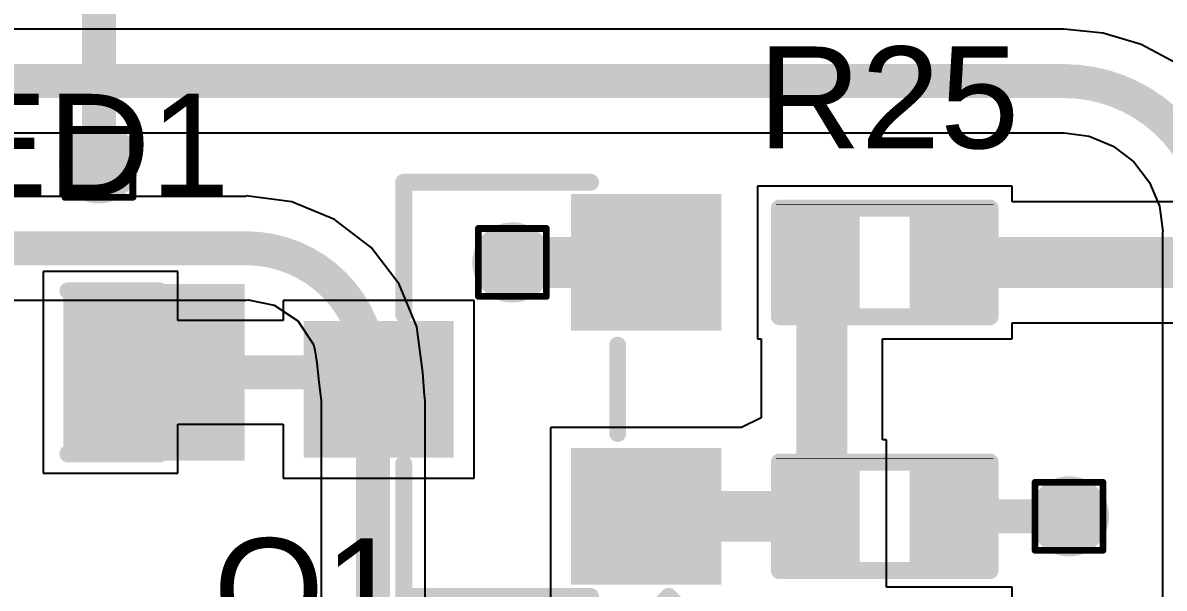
# Model space of a CAD drawing. Header units: inches. Extents: x -40 to 219, y 2 to 133.
# Drawn here: x 32.01 to 40.55, y 51.21 to 55.44 of the extents above; entities that cross this region are included whole.
import ezdxf

# ---------------------------------------------------------------- set-up
doc = ezdxf.new("R2010")
doc.units = ezdxf.units.IN
for name, color, linetype in [('Bottom Layer', 5, 'Continuous'), ('Drill Drawing', 1, 'Continuous'), ('Top Layer', 1, 'Continuous'), ('Top Overlay', 2, 'Continuous'), ('Top Paste', 8, 'Continuous'), ('Top Solder', 216, 'Continuous'), ('Via Holes', 16, 'Continuous')]:
    doc.layers.add(name, color=color, linetype=linetype)
doc.styles.add('Arial', font='', dxfattribs={"height": 0.2})
doc.styles.get('Arial').set_extended_font_data('Arial')

# ---------------------------------------------------------------- blocks, each defined once
blk = doc.blocks.new('R___0402_90')
at = {"layer": 'Top Layer'}
for points in [[(-0.6985, -0.3175), (-0.6985, 0.3175), (-0.2413, 0.3175), (-0.2413, -0.3175)], [(0.2413, -0.3175), (0.2413, 0.3175), (0.6985, 0.3175), (0.6985, -0.3175)]]:
    blk.add_hatch(color=1, dxfattribs=at).paths.add_polyline_path(points)
at = {"layer": 'Top Paste'}
for points in [[(-0.6985, -0.3175), (-0.6985, 0.3175), (-0.2413, 0.3175), (-0.2413, -0.3175)], [(0.2413, -0.3175), (0.2413, 0.3175), (0.6985, 0.3175), (0.6985, -0.3175)]]:
    blk.add_hatch(color=8, dxfattribs=at).paths.add_polyline_path(points)
at = {"layer": 'Top Solder'}
for points in [[(-0.7535, -0.3725), (-0.7535, 0.3725), (-0.1863, 0.3725), (-0.1863, -0.3725)], [(0.1863, -0.3725), (0.1863, 0.3725), (0.7535, 0.3725), (0.7535, -0.3725)]]:
    blk.add_hatch(color=216, dxfattribs=at).paths.add_polyline_path(points)
at = {"layer": 'Top Overlay'}
for points in [[(-0.7874, 0.4064, 0.127, 0.127, 0), (-0.7874, -0.4064, 0.127, 0.127, 0)], [(0.7874, 0.4064, 0.127, 0.127, 0), (-0.7874, 0.4064, 0.127, 0.127, 0)], [(0.7874, 0.4064, 0.127, 0.127, 0), (0.7874, -0.4064, 0.127, 0.127, 0)], [(0.7874, -0.4064, 0.127, 0.127, 0), (-0.7874, -0.4064, 0.127, 0.127, 0)], [(0.8128, -0.4318, 0.00323, 0.00323, 0), (-0.8128, -0.4318, 0.00323, 0.00323, 0)]]:
    blk.add_lwpolyline(points, format="xyseb", dxfattribs=at)
for points in [[(-0.8191, 0.4064, 0.0635, 0.0635, 1), (-0.7556, 0.4064, 0.0635, 0.0635, 1)], [(-0.8191, 0.4064, 0.0635, 0.0635, 1), (-0.7556, 0.4064, 0.0635, 0.0635, 1)], [(0.7556, 0.4064, 0.0635, 0.0635, 1), (0.8191, 0.4064, 0.0635, 0.0635, 1)], [(0.7556, 0.4064, 0.0635, 0.0635, 1), (0.8191, 0.4064, 0.0635, 0.0635, 1)], [(-0.8191, -0.4064, 0.0635, 0.0635, 1), (-0.7556, -0.4064, 0.0635, 0.0635, 1)], [(-0.8191, -0.4064, 0.0635, 0.0635, 1), (-0.7556, -0.4064, 0.0635, 0.0635, 1)], [(0.7556, -0.4064, 0.0635, 0.0635, 1), (0.8191, -0.4064, 0.0635, 0.0635, 1)], [(0.7556, -0.4064, 0.0635, 0.0635, 1), (0.8191, -0.4064, 0.0635, 0.0635, 1)], [(-0.8136, -0.4318, 0.00161, 0.00161, 1), (-0.812, -0.4318, 0.00161, 0.00161, 1)], [(0.812, -0.4318, 0.00161, 0.00161, 1), (0.8136, -0.4318, 0.00161, 0.00161, 1)]]:
    blk.add_lwpolyline(points, format="xyseb", close=True, dxfattribs=at)
blk = doc.blocks.new('R___0402_91')
at = {"layer": 'Top Layer'}
for points in [[(-0.6985, -0.3175), (-0.6985, 0.3175), (-0.2413, 0.3175), (-0.2413, -0.3175)], [(0.2413, -0.3175), (0.2413, 0.3175), (0.6985, 0.3175), (0.6985, -0.3175)]]:
    blk.add_hatch(color=1, dxfattribs=at).paths.add_polyline_path(points)
at = {"layer": 'Top Paste'}
for points in [[(-0.6985, -0.3175), (-0.6985, 0.3175), (-0.2413, 0.3175), (-0.2413, -0.3175)], [(0.2413, -0.3175), (0.2413, 0.3175), (0.6985, 0.3175), (0.6985, -0.3175)]]:
    blk.add_hatch(color=8, dxfattribs=at).paths.add_polyline_path(points)
at = {"layer": 'Top Solder'}
for points in [[(-0.7535, -0.3725), (-0.7535, 0.3725), (-0.1863, 0.3725), (-0.1863, -0.3725)], [(0.1863, -0.3725), (0.1863, 0.3725), (0.7535, 0.3725), (0.7535, -0.3725)]]:
    blk.add_hatch(color=216, dxfattribs=at).paths.add_polyline_path(points)
at = {"layer": 'Top Overlay'}
for points in [[(0.7874, 0.4064, 0.127, 0.127, 0), (-0.7874, 0.4064, 0.127, 0.127, 0)], [(-0.7874, 0.4064, 0.127, 0.127, 0), (-0.7874, -0.4064, 0.127, 0.127, 0)], [(0.7874, 0.4064, 0.127, 0.127, 0), (0.7874, -0.4064, 0.127, 0.127, 0)], [(0.7874, -0.4064, 0.127, 0.127, 0), (-0.7874, -0.4064, 0.127, 0.127, 0)], [(0.8128, -0.4318, 0.00323, 0.00323, 0), (-0.8128, -0.4318, 0.00323, 0.00323, 0)]]:
    blk.add_lwpolyline(points, format="xyseb", dxfattribs=at)
for points in [[(-0.8191, 0.4064, 0.0635, 0.0635, 1), (-0.7556, 0.4064, 0.0635, 0.0635, 1)], [(-0.8191, 0.4064, 0.0635, 0.0635, 1), (-0.7556, 0.4064, 0.0635, 0.0635, 1)], [(0.7556, 0.4064, 0.0635, 0.0635, 1), (0.8191, 0.4064, 0.0635, 0.0635, 1)], [(0.7556, 0.4064, 0.0635, 0.0635, 1), (0.8191, 0.4064, 0.0635, 0.0635, 1)], [(-0.8191, -0.4064, 0.0635, 0.0635, 1), (-0.7556, -0.4064, 0.0635, 0.0635, 1)], [(-0.8191, -0.4064, 0.0635, 0.0635, 1), (-0.7556, -0.4064, 0.0635, 0.0635, 1)], [(0.7556, -0.4064, 0.0635, 0.0635, 1), (0.8191, -0.4064, 0.0635, 0.0635, 1)], [(0.7556, -0.4064, 0.0635, 0.0635, 1), (0.8191, -0.4064, 0.0635, 0.0635, 1)], [(-0.8136, -0.4318, 0.00161, 0.00161, 1), (-0.812, -0.4318, 0.00161, 0.00161, 1)], [(0.812, -0.4318, 0.00161, 0.00161, 1), (0.8136, -0.4318, 0.00161, 0.00161, 1)]]:
    blk.add_lwpolyline(points, format="xyseb", close=True, dxfattribs=at)
blk = doc.blocks.new('SOT_23_135')
at = {"layer": 'Top Layer'}
for points in [[(-0.41, 1.46), (0.41, 1.46), (0.41, 0.54), (-0.41, 0.54)], [(-1.36, -0.54), (-0.54, -0.54), (-0.54, -1.46), (-1.36, -1.46)], [(0.54, -0.54), (1.36, -0.54), (1.36, -1.46), (0.54, -1.46)]]:
    blk.add_hatch(color=1, dxfattribs=at).paths.add_polyline_path(points)
at = {"layer": 'Top Paste'}
for points in [[(-0.41, 1.46), (0.41, 1.46), (0.41, 0.54), (-0.41, 0.54)], [(-1.36, -0.54), (-0.54, -0.54), (-0.54, -1.46), (-1.36, -1.46)], [(0.54, -0.54), (1.36, -0.54), (1.36, -1.46), (0.54, -1.46)]]:
    blk.add_hatch(color=8, dxfattribs=at).paths.add_polyline_path(points)
at = {"layer": 'Top Solder'}
for points in [[(-0.5116, 1.5616), (0.5116, 1.5616), (0.5116, 0.4384), (-0.5116, 0.4384)], [(-1.4616, -0.4384), (-0.4384, -0.4384), (-0.4384, -1.5616), (-1.4616, -1.5616)], [(0.4384, -0.4384), (1.4616, -0.4384), (1.4616, -1.5616), (0.4384, -1.5616)]]:
    blk.add_hatch(color=216, dxfattribs=at).paths.add_polyline_path(points)
at = {"layer": 'Top Overlay'}
for points in [[(-1.5494, 0.8128, 0.127, 0.127, 0), (-1.5494, -0.5842, 0.127, 0.127, 0)], [(-1.5494, 0.8128, 0.127, 0.127, 0), (-0.5588, 0.8128, 0.127, 0.127, 0)], [(0.5588, 0.8128, 0.127, 0.127, 0), (1.5494, 0.8128, 0.127, 0.127, 0)], [(1.5494, 0.8128, 0.127, 0.127, 0), (1.5494, -0.5842, 0.127, 0.127, 0)], [(-0.3302, -0.7874, 0.127, 0.127, 0), (0.3302, -0.7874, 0.127, 0.127, 0)], [(-1.6764, -1.0414, 0.127, 0.127, 0), (-1.5494, -1.1684, 0.127, 0.127, 0)], [(-1.6764, -1.0414, 0.127, 0.127, 0), (-1.6764, -1.2954, 0.127, 0.127, 0)], [(-1.5494, -1.1684, 0.127, 0.127, 0), (-1.6764, -1.2954, 0.127, 0.127, 0)]]:
    blk.add_lwpolyline(points, format="xyseb", dxfattribs=at)
for points in [[(-1.5812, 0.8128, 0.0635, 0.0635, 1), (-1.5176, 0.8128, 0.0635, 0.0635, 1)], [(-1.5812, 0.8128, 0.0635, 0.0635, 1), (-1.5176, 0.8128, 0.0635, 0.0635, 1)], [(-0.5905, 0.8128, 0.0635, 0.0635, 1), (-0.5271, 0.8128, 0.0635, 0.0635, 1)], [(0.5271, 0.8128, 0.0635, 0.0635, 1), (0.5905, 0.8128, 0.0635, 0.0635, 1)], [(1.5176, 0.8128, 0.0635, 0.0635, 1), (1.5812, 0.8128, 0.0635, 0.0635, 1)], [(1.5176, 0.8128, 0.0635, 0.0635, 1), (1.5812, 0.8128, 0.0635, 0.0635, 1)], [(-1.5812, -0.5842, 0.0635, 0.0635, 1), (-1.5176, -0.5842, 0.0635, 0.0635, 1)], [(1.5176, -0.5842, 0.0635, 0.0635, 1), (1.5812, -0.5842, 0.0635, 0.0635, 1)], [(-0.3619, -0.7874, 0.0635, 0.0635, 1), (-0.2984, -0.7874, 0.0635, 0.0635, 1)], [(0.2984, -0.7874, 0.0635, 0.0635, 1), (0.3619, -0.7874, 0.0635, 0.0635, 1)], [(-1.7082, -1.0414, 0.0635, 0.0635, 1), (-1.6446, -1.0414, 0.0635, 0.0635, 1)], [(-1.7082, -1.0414, 0.0635, 0.0635, 1), (-1.6446, -1.0414, 0.0635, 0.0635, 1)], [(-1.5812, -1.1684, 0.0635, 0.0635, 1), (-1.5176, -1.1684, 0.0635, 0.0635, 1)], [(-1.5812, -1.1684, 0.0635, 0.0635, 1), (-1.5176, -1.1684, 0.0635, 0.0635, 1)], [(-1.7082, -1.2954, 0.0635, 0.0635, 1), (-1.6446, -1.2954, 0.0635, 0.0635, 1)], [(-1.7082, -1.2954, 0.0635, 0.0635, 1), (-1.6446, -1.2954, 0.0635, 0.0635, 1)]]:
    blk.add_lwpolyline(points, format="xyseb", close=True, dxfattribs=at)
blk = doc.blocks.new('LED_0603_144')
at = {"layer": 'Top Layer'}
for points in [[(-1, 0.5), (-0.5, 0.5), (-0.5, -0.5), (-1, -0.5)], [(0.5, 0.5), (1, 0.5), (1, -0.5), (0.5, -0.5)]]:
    blk.add_hatch(color=1, dxfattribs=at).paths.add_polyline_path(points)
at = {"layer": 'Top Overlay'}
blk.add_hatch(color=2, dxfattribs=at).paths.add_polyline_path([(1.1176, -0.6604), (1.7526, -0.6604), (1.7526, 0.6604), (1.1176, 0.6604)])
at = {"layer": 'Top Paste'}
for points in [[(-1, 0.5), (-0.5, 0.5), (-0.5, -0.5), (-1, -0.5)], [(0.5, 0.5), (1, 0.5), (1, -0.5), (0.5, -0.5)]]:
    blk.add_hatch(color=8, dxfattribs=at).paths.add_polyline_path(points)
at = {"layer": 'Top Solder'}
for points in [[(-1.1016, 0.6016), (-0.3984, 0.6016), (-0.3984, -0.6016), (-1.1016, -0.6016)], [(0.3984, 0.6016), (1.1016, 0.6016), (1.1016, -0.6016), (0.3984, -0.6016)]]:
    blk.add_hatch(color=216, dxfattribs=at).paths.add_polyline_path(points)
at = {"layer": 'Top Overlay'}
for points in [[(-1.1176, -0.6096, 0.127, 0.127, 0), (-1.1176, 0.6096, 0.127, 0.127, 0)], [(-1.1176, 0.6096, 0.127, 0.127, 0), (-0.4318, 0.6096, 0.127, 0.127, 0)], [(0.4318, 0.6096, 0.127, 0.127, 0), (1.1176, 0.6096, 0.127, 0.127, 0)], [(1.1176, -0.6096, 0.127, 0.127, 0), (1.1176, 0.6096, 0.127, 0.127, 0)], [(-1.1176, -0.6096, 0.127, 0.127, 0), (-0.4318, -0.6096, 0.127, 0.127, 0)], [(0.4318, -0.6096, 0.127, 0.127, 0), (1.1176, -0.6096, 0.127, 0.127, 0)]]:
    blk.add_lwpolyline(points, format="xyseb", dxfattribs=at)
for points in [[(-1.1493, 0.6096, 0.0635, 0.0635, 1), (-1.0858, 0.6096, 0.0635, 0.0635, 1)], [(-1.1493, 0.6096, 0.0635, 0.0635, 1), (-1.0858, 0.6096, 0.0635, 0.0635, 1)], [(-0.4636, 0.6096, 0.0635, 0.0635, 1), (-0.4001, 0.6096, 0.0635, 0.0635, 1)], [(0.4001, 0.6096, 0.0635, 0.0635, 1), (0.4636, 0.6096, 0.0635, 0.0635, 1)], [(1.0859, 0.6096, 0.0635, 0.0635, 1), (1.1494, 0.6096, 0.0635, 0.0635, 1)], [(1.0859, 0.6096, 0.0635, 0.0635, 1), (1.1494, 0.6096, 0.0635, 0.0635, 1)], [(-1.1494, -0.6096, 0.0635, 0.0635, 1), (-1.0858, -0.6096, 0.0635, 0.0635, 1)], [(-1.1494, -0.6096, 0.0635, 0.0635, 1), (-1.0858, -0.6096, 0.0635, 0.0635, 1)], [(-0.4636, -0.6096, 0.0635, 0.0635, 1), (-0.4001, -0.6096, 0.0635, 0.0635, 1)], [(0.4001, -0.6096, 0.0635, 0.0635, 1), (0.4636, -0.6096, 0.0635, 0.0635, 1)], [(1.0859, -0.6096, 0.0635, 0.0635, 1), (1.1494, -0.6096, 0.0635, 0.0635, 1)], [(1.0859, -0.6096, 0.0635, 0.0635, 1), (1.1494, -0.6096, 0.0635, 0.0635, 1)]]:
    blk.add_lwpolyline(points, format="xyseb", close=True, dxfattribs=at)

msp = doc.modelspace()

# ---------------------------------------------------------------- hatches: boundary and pattern name
at = {"layer": 'Bottom Layer'}
h = msp.add_hatch(color=5, dxfattribs=at)
edge = h.paths.add_edge_path()
edge.add_arc((32.5802, 54.3884), 0.3, 0, 360)
h = msp.add_hatch(color=5, dxfattribs=at)
edge = h.paths.add_edge_path()
edge.add_arc((35.6723, 53.6477), 0.3, 0, 360)
h = msp.add_hatch(color=5, dxfattribs=at)
edge = h.paths.add_edge_path()
edge.add_arc((39.8353, 51.7478), 0.3, 0, 360)
at = {"layer": 'Top Layer'}
h = msp.add_hatch(color=1, dxfattribs=at)
edge = h.paths.add_edge_path()
edge.add_arc((32.5802, 54.3884), 0.3, 0, 360)
h = msp.add_hatch(color=1, dxfattribs=at)
edge = h.paths.add_edge_path()
edge.add_arc((35.6723, 53.6477), 0.3, 0, 360)
h = msp.add_hatch(color=1, dxfattribs=at)
edge = h.paths.add_edge_path()
edge.add_arc((39.8353, 51.7478), 0.3, 0, 360)
at = {"layer": 'Via Holes'}
h = msp.add_hatch(color=7, dxfattribs=at)
edge = h.paths.add_edge_path()
edge.add_arc((32.5802, 54.3884), 0.15, 0, 360)
h = msp.add_hatch(color=7, dxfattribs=at)
edge = h.paths.add_edge_path()
edge.add_arc((35.6723, 53.6477), 0.15, 0, 360)
h = msp.add_hatch(color=7, dxfattribs=at)
edge = h.paths.add_edge_path()
edge.add_arc((39.8353, 51.7478), 0.15, 0, 360)

# ---------------------------------------------------------------- linework, layer by layer
at = {"layer": 'Bottom Layer'}
for p, q in [((39.7946, 55.3932), (10.2846, 55.3932)), ((39.7962, 55.3929), (39.7946, 55.3932)), ((40.0907, 55.3639), (39.7962, 55.3929)), ((40.3754, 55.2775), (40.0907, 55.3639)), ((40.6378, 55.1373), (40.3754, 55.2775)), ((10.2846, 54.6163), (39.7946, 54.6163)), ((39.7946, 54.6163), (39.798, 54.6169)), ((39.798, 54.6169), (39.9867, 54.5921)), ((39.9867, 54.5921), (40.1656, 54.518)), ((40.1656, 54.518), (40.3193, 54.4001)), ((40.3193, 54.4001), (40.4372, 54.2464)), ((40.4372, 54.2464), (40.5113, 54.0675)), ((33.6819, 54.1419), (10.2717, 54.1419)), ((34.0238, 54.1007), (33.6819, 54.1457)), ((33.6819, 54.1457), (33.6819, 54.1419)), ((34.3425, 53.9687), (34.0238, 54.1007)), ((40.5113, 54.0675), (40.5362, 53.8788)), ((34.616, 53.7588), (34.3425, 53.9687)), ((40.5362, 53.8788), (40.5355, 53.8754)), ((40.5355, 53.8754), (40.5355, 39.5074)), ((34.826, 53.4852), (34.616, 53.7588)), ((34.958, 53.1666), (34.826, 53.4852)), ((10.2717, 53.3649), (33.6819, 53.3649)), ((33.6819, 53.3649), (33.6951, 53.3676)), ((33.6951, 53.3676), (33.8907, 53.3287)), ((33.8907, 53.3287), (34.0677, 53.2104)), ((34.0677, 53.2104), (34.1859, 53.0334)), ((35.003, 52.8247), (34.958, 53.1666)), ((34.1859, 53.0334), (34.1944, 52.9909)), ((34.1944, 52.9909), (34.2103, 52.8958)), ((34.2103, 52.8958), (34.2252, 52.7511)), ((34.2252, 52.7511), (34.2432, 52.6141)), ((35.0152, 52.6519), (35.003, 52.8247)), ((35.003, 52.8247), (35.003, 52.8247)), ((34.2432, 52.6141), (34.2425, 52.6104)), ((34.2425, 52.6104), (34.2425, 51.0425)), ((35.0192, 52.6113), (35.0152, 52.6519)), ((35.0194, 52.6104), (35.0192, 52.6113)), ((35.0194, 51.0425), (35.0194, 52.6104))]:
    msp.add_line(p, q, dxfattribs=at)
for points in [[(9.8896, 55.0047, 0.254, 0.254, 0), (39.7946, 55.0047, 0.254, 0.254, 0)], [(39.7946, 55.0047, 0.254, 0.254, -0.414214), (40.924, 53.8754, 0.254, 0.254, 0)], [(29.6686, 53.7534, 0.254, 0.254, 0), (33.6819, 53.7534, 0.254, 0.254, 0)], [(33.6819, 53.7534, 0.254, 0.254, -0.414212), (34.6107, 52.8247, 0.254, 0.254, 0)], [(34.6107, 52.8247, 0.254, 0.254, -0.047179), (34.6309, 52.6104, 0.254, 0.254, 0)], [(34.6309, 50.6475, 0.254, 0.254, 0), (34.6309, 52.6104, 0.254, 0.254, 0)]]:
    msp.add_lwpolyline(points, format="xyseb", dxfattribs=at)
for points in [[(39.7311, 55.0047, 0.127, 0.127, 1), (39.8581, 55.0047, 0.127, 0.127, 1)], [(39.7311, 55.0047, 0.127, 0.127, 1), (39.8581, 55.0047, 0.127, 0.127, 1)], [(33.6184, 53.7534, 0.127, 0.127, 1), (33.7454, 53.7534, 0.127, 0.127, 1)], [(33.6184, 53.7534, 0.127, 0.127, 1), (33.7454, 53.7534, 0.127, 0.127, 1)], [(34.5472, 52.8247, 0.127, 0.127, 1), (34.6742, 52.8247, 0.127, 0.127, 1)], [(34.5472, 52.8247, 0.127, 0.127, 1), (34.6742, 52.8247, 0.127, 0.127, 1)], [(34.5674, 52.6104, 0.127, 0.127, 1), (34.6944, 52.6104, 0.127, 0.127, 1)], [(34.5674, 52.6104, 0.127, 0.127, 1), (34.6944, 52.6104, 0.127, 0.127, 1)]]:
    msp.add_lwpolyline(points, format="xyseb", close=True, dxfattribs=at)
at = {"layer": 'Drill Drawing'}
for points in [[(32.3262, 54.6424, 0.0508, 0.0508, 0), (32.8342, 54.6424, 0.0508, 0.0508, 0)], [(32.3262, 54.1344, 0.0508, 0.0508, 0), (32.3262, 54.6424, 0.0508, 0.0508, 0)], [(32.8342, 54.1344, 0.0508, 0.0508, 0), (32.8342, 54.6424, 0.0508, 0.0508, 0)], [(32.3262, 54.1344, 0.0508, 0.0508, 0), (32.8342, 54.1344, 0.0508, 0.0508, 0)], [(35.4183, 53.9017, 0.0508, 0.0508, 0), (35.9263, 53.9017, 0.0508, 0.0508, 0)], [(35.4183, 53.3937, 0.0508, 0.0508, 0), (35.4183, 53.9017, 0.0508, 0.0508, 0)], [(35.9263, 53.3937, 0.0508, 0.0508, 0), (35.9263, 53.9017, 0.0508, 0.0508, 0)], [(35.4183, 53.3937, 0.0508, 0.0508, 0), (35.9263, 53.3937, 0.0508, 0.0508, 0)], [(39.5813, 52.0018, 0.0508, 0.0508, 0), (40.0893, 52.0018, 0.0508, 0.0508, 0)], [(39.5813, 51.4938, 0.0508, 0.0508, 0), (39.5813, 52.0018, 0.0508, 0.0508, 0)], [(40.0893, 51.4938, 0.0508, 0.0508, 0), (40.0893, 52.0018, 0.0508, 0.0508, 0)], [(39.5813, 51.4938, 0.0508, 0.0508, 0), (40.0893, 51.4938, 0.0508, 0.0508, 0)]]:
    msp.add_lwpolyline(points, format="xyseb", dxfattribs=at)
for points in [[(32.3135, 54.6424, 0.0254, 0.0254, 1), (32.3389, 54.6424, 0.0254, 0.0254, 1)], [(32.3135, 54.6424, 0.0254, 0.0254, 1), (32.3389, 54.6424, 0.0254, 0.0254, 1)], [(32.8215, 54.6424, 0.0254, 0.0254, 1), (32.8469, 54.6424, 0.0254, 0.0254, 1)], [(32.8215, 54.6424, 0.0254, 0.0254, 1), (32.8469, 54.6424, 0.0254, 0.0254, 1)], [(32.3135, 54.1344, 0.0254, 0.0254, 1), (32.3389, 54.1344, 0.0254, 0.0254, 1)], [(32.3135, 54.1344, 0.0254, 0.0254, 1), (32.3389, 54.1344, 0.0254, 0.0254, 1)], [(32.8215, 54.1344, 0.0254, 0.0254, 1), (32.8469, 54.1344, 0.0254, 0.0254, 1)], [(32.8215, 54.1344, 0.0254, 0.0254, 1), (32.8469, 54.1344, 0.0254, 0.0254, 1)], [(35.4056, 53.9017, 0.0254, 0.0254, 1), (35.431, 53.9017, 0.0254, 0.0254, 1)], [(35.4056, 53.9017, 0.0254, 0.0254, 1), (35.431, 53.9017, 0.0254, 0.0254, 1)], [(35.9136, 53.9017, 0.0254, 0.0254, 1), (35.939, 53.9017, 0.0254, 0.0254, 1)], [(35.9136, 53.9017, 0.0254, 0.0254, 1), (35.939, 53.9017, 0.0254, 0.0254, 1)], [(35.4056, 53.3937, 0.0254, 0.0254, 1), (35.431, 53.3937, 0.0254, 0.0254, 1)], [(35.4056, 53.3937, 0.0254, 0.0254, 1), (35.431, 53.3937, 0.0254, 0.0254, 1)], [(35.9136, 53.3937, 0.0254, 0.0254, 1), (35.939, 53.3937, 0.0254, 0.0254, 1)], [(35.9136, 53.3937, 0.0254, 0.0254, 1), (35.939, 53.3937, 0.0254, 0.0254, 1)], [(39.5686, 52.0018, 0.0254, 0.0254, 1), (39.594, 52.0018, 0.0254, 0.0254, 1)], [(39.5686, 52.0018, 0.0254, 0.0254, 1), (39.594, 52.0018, 0.0254, 0.0254, 1)], [(40.0766, 52.0018, 0.0254, 0.0254, 1), (40.102, 52.0018, 0.0254, 0.0254, 1)], [(40.0766, 52.0018, 0.0254, 0.0254, 1), (40.102, 52.0018, 0.0254, 0.0254, 1)], [(39.5686, 51.4938, 0.0254, 0.0254, 1), (39.594, 51.4938, 0.0254, 0.0254, 1)], [(39.5686, 51.4938, 0.0254, 0.0254, 1), (39.594, 51.4938, 0.0254, 0.0254, 1)], [(40.0766, 51.4938, 0.0254, 0.0254, 1), (40.102, 51.4938, 0.0254, 0.0254, 1)], [(40.0766, 51.4938, 0.0254, 0.0254, 1), (40.102, 51.4938, 0.0254, 0.0254, 1)]]:
    msp.add_lwpolyline(points, format="xyseb", close=True, dxfattribs=at)
at = {"layer": 'Top Layer'}
for p, q in [((39.4095, 54.2192), (37.5045, 54.2192)), ((37.5045, 54.2192), (37.5045, 53.0762)), ((39.4095, 54.1009), (39.4095, 54.2192)), ((41.4105, 54.1009), (39.4095, 54.1009)), ((33.1707, 53.5787), (32.1627, 53.5787)), ((32.1627, 53.5787), (32.1627, 52.0707)), ((33.1707, 53.2131), (33.1707, 53.5787)), ((35.3863, 53.3617), (33.9583, 53.3617)), ((33.9583, 53.3617), (33.9583, 53.2131)), ((35.3863, 52.0337), (35.3863, 53.3617)), ((33.9583, 53.2131), (33.1707, 53.2131)), ((39.4095, 53.0762), (39.4095, 53.1945)), ((39.4095, 53.1945), (41.4105, 53.1945)), ((37.5045, 53.0762), (37.5339, 53.0762)), ((37.5339, 53.0762), (37.5339, 52.4846)), ((38.4403, 52.3193), (38.4403, 53.0762)), ((38.4403, 53.0762), (39.4095, 53.0762)), ((33.1707, 52.0707), (33.1707, 52.4362)), ((33.1707, 52.4362), (33.9583, 52.4362)), ((33.9583, 52.4362), (33.9583, 52.0337)), ((37.3863, 52.4117), (35.9583, 52.4117)), ((35.9583, 52.4117), (35.9583, 51.0837)), ((37.5339, 52.4846), (37.3863, 52.4117)), ((38.4697, 52.3193), (38.4403, 52.3193)), ((38.4697, 51.219), (38.4697, 52.3193)), ((32.1627, 52.0707), (33.1707, 52.0707)), ((33.9583, 52.0337), (35.3863, 52.0337)), ((39.4095, 51.219), (38.4697, 51.219)), ((39.4095, 51.1007), (39.4095, 51.219))]:
    msp.add_line(p, q, dxfattribs=at)
for points in [[(32.5802, 54.3884, 0.254, 0.254, 0), (32.5802, 58.6208, 0.254, 0.254, 0)], [(32.5802, 54.2614, 0.254, 0.254, 0), (32.5802, 54.3884, 0.254, 0.254, 0)], [(35.6723, 53.6477, 0.381, 0.381, 0), (36.6723, 53.6477, 0.381, 0.381, 0)], [(37.9871, 51.7478, 0.381, 0.381, 0), (37.9871, 53.6477, 0.381, 0.381, 0)], [(38.9269, 53.6477, 0.381, 0.381, 0), (42.6645, 53.6477, 0.381, 0.381, 0)], [(32.6667, 52.8247, 0.254, 0.254, 0), (34.6723, 52.8247, 0.254, 0.254, 0)], [(36.6723, 51.7477, 0.381, 0.381, 0), (36.6723, 51.7478, 0.381, 0.381, 0)], [(36.6723, 51.7478, 0.381, 0.381, 0), (37.9871, 51.7478, 0.381, 0.381, 0)], [(38.9269, 51.7478, 0.254, 0.254, 0), (39.8353, 51.7478, 0.254, 0.254, 0)], [(39.8353, 51.7478, 0.254, 0.254, -0.414214), (39.8909, 51.6922, 0.254, 0.254, 0)]]:
    msp.add_lwpolyline(points, format="xyseb", dxfattribs=at)
for points in [[(32.5167, 54.3884, 0.127, 0.127, 1), (32.6437, 54.3884, 0.127, 0.127, 1)], [(32.5167, 54.3884, 0.127, 0.127, 1), (32.6437, 54.3884, 0.127, 0.127, 1)], [(32.5167, 54.2614, 0.127, 0.127, 1), (32.6437, 54.2614, 0.127, 0.127, 1)], [(35.5771, 53.6477, 0.1905, 0.1905, 1), (35.7676, 53.6477, 0.1905, 0.1905, 1)], [(36.5771, 53.6477, 0.1905, 0.1905, 1), (36.7676, 53.6477, 0.1905, 0.1905, 1)], [(37.8919, 53.6477, 0.1905, 0.1905, 1), (38.0824, 53.6477, 0.1905, 0.1905, 1)], [(38.8317, 53.6477, 0.1905, 0.1905, 1), (39.0222, 53.6477, 0.1905, 0.1905, 1)], [(32.6032, 52.8247, 0.127, 0.127, 1), (32.7302, 52.8247, 0.127, 0.127, 1)], [(34.6088, 52.8247, 0.127, 0.127, 1), (34.7358, 52.8247, 0.127, 0.127, 1)], [(36.5771, 51.7478, 0.1905, 0.1905, 1), (36.7676, 51.7478, 0.1905, 0.1905, 1)], [(36.5771, 51.7478, 0.1905, 0.1905, 1), (36.7676, 51.7478, 0.1905, 0.1905, 1)], [(36.5771, 51.7477, 0.1905, 0.1905, 1), (36.7676, 51.7477, 0.1905, 0.1905, 1)], [(37.8919, 51.7478, 0.1905, 0.1905, 1), (38.0824, 51.7478, 0.1905, 0.1905, 1)], [(37.8919, 51.7478, 0.1905, 0.1905, 1), (38.0824, 51.7478, 0.1905, 0.1905, 1)], [(38.8634, 51.7478, 0.127, 0.127, 1), (38.9904, 51.7478, 0.127, 0.127, 1)], [(39.7718, 51.7478, 0.127, 0.127, 1), (39.8988, 51.7478, 0.127, 0.127, 1)], [(39.7718, 51.7478, 0.127, 0.127, 1), (39.8988, 51.7478, 0.127, 0.127, 1)], [(39.8274, 51.6922, 0.127, 0.127, 1), (39.9544, 51.6922, 0.127, 0.127, 1)]]:
    msp.add_lwpolyline(points, format="xyseb", close=True, dxfattribs=at)

# ---------------------------------------------------------------- block references
for name, p, rotation in [('SOT_23_135', (35.6723, 52.6977), 90), ('R___0402_91', (38.457, 53.6477), 180), ('R___0402_90', (38.457, 51.7478), 180)]:
    msp.add_blockref(name, p, dxfattribs=dict(rotation=rotation))
msp.add_blockref('LED_0603_144', (31.9167, 52.8247))

# ---------------------------------------------------------------- texts
at = {"layer": 'Top Overlay', "style": 'Arial'}
for s, p in [('R25', (37.5102, 54.5012)), ('LED1', (30.8945, 54.147)), ('Q1', (33.4367, 50.8219))]:
    msp.add_text(s, height=0.762, dxfattribs=at).set_placement(p)

doc.saveas('drawing.dxf')
